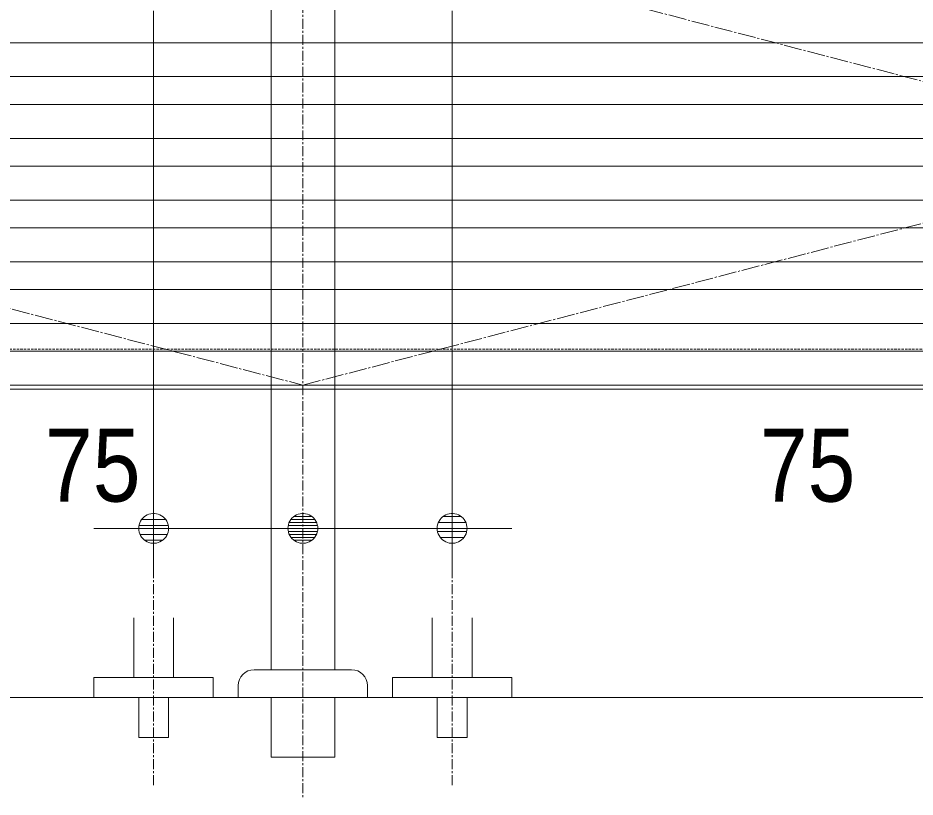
# Model space of a CAD drawing. Units: millimetres, scale not verified. Extents: x -6062 to 6062, y -3045 to 3045.
# Drawn here: x -2310.7 to -1859.9, y -2070 to -1678.5 of the extents above; entities that cross this region are included whole.
import ezdxf
from ezdxf.enums import TextEntityAlignment as Align

# ---------------------------------------------------------------- set-up
doc = ezdxf.new("R2010")
doc.units = ezdxf.units.MM
doc.header["$LTSCALE"] = 20
for name, pattern in [('CHAIN1', [8, 5, -1, 1, -1]), ('CHAIN2', [12, 9, -1, 1, -1]), ('DASHED1', [1.8, 1.2, -0.6]), ('LONG_DOUBLE_CHAIN', [21.8, 18, -1, 0.6, -0.6, 0.6, -1])]:
    doc.linetypes.add(name, pattern=pattern)
for name, color, linetype, lineweight in [('0-2_5ボウル・キャビネット', 7, 'Continuous', 9), ('0-3_2寸法-2', 7, 'Continuous', 9), ('0-4_0', 7, 'Continuous', 9), ('0-7_4給排水', 7, 'Continuous', 9)]:
    doc.layers.add(name, color=color, linetype=linetype, lineweight=lineweight)
doc.styles.add('ＭＳ Ｐゴシック', font='')
doc.styles.get('ＭＳ Ｐゴシック').set_extended_font_data('MS PGothic')

# ---------------------------------------------------------------- blocks, each defined once
blk = doc.blocks.new('_Dot')
at = {"layer": '0-4_0'}
for p, q in [((-10, 0), (-20, 0)), ((9.78, 2), (-9.78, 2)), ((7.99, 6), (-7.99, 6)), ((9.16, -3.98), (-9.16, -3.98)), ((6, -7.98), (-6, -7.98))]:
    blk.add_line(p, q, dxfattribs=at)
for points in [[(10, 0), (9.92, 1.25), (9.69, 2.49), (9.3, 3.68), (8.76, 4.82), (8.09, 5.88), (7.29, 6.85), (6.37, 7.71), (5.36, 8.44), (4.26, 9.05), (3.09, 9.51), (1.87, 9.82), (0.63, 9.98), (-0.63, 9.98), (-1.87, 9.82), (-3.09, 9.51), (-4.26, 9.05), (-5.36, 8.44), (-6.37, 7.71), (-7.29, 6.85), (-8.09, 5.88), (-8.76, 4.82), (-9.3, 3.68), (-9.69, 2.49), (-9.92, 1.25), (-10, 0), (0, 0)], [(-10, 0), (-9.92, -1.25), (-9.69, -2.49), (-9.3, -3.68), (-8.76, -4.82), (-8.09, -5.88), (-7.29, -6.85), (-6.37, -7.71), (-5.36, -8.44), (-4.26, -9.05), (-3.09, -9.51), (-1.87, -9.82), (-0.63, -9.98), (0.63, -9.98), (1.87, -9.82), (3.09, -9.51), (4.26, -9.05), (5.36, -8.44), (6.37, -7.71), (7.29, -6.85), (8.09, -5.88), (8.76, -4.82), (9.3, -3.68), (9.69, -2.49), (9.92, -1.25), (10, 0), (0, 0)]]:
    blk.add_lwpolyline(points, close=True, dxfattribs=at)
blk = doc.blocks.new('グループ-10')
at = {"layer": '0-7_4給排水', "linetype": 'CHAIN1'}
blk.add_line((-7600, -21420), (-7600, -41400), dxfattribs=at)
at = {"layer": '0-7_4給排水'}
blk.add_line((-8250, -40306.7), (-8250, -40280), dxfattribs=at)
for points in [[(-7920, -32604.7), (-7920, -40120), (-7280, -40120), (-7280, -30730)], [(-8090, -40120), (-8087.5, -40120), (-7112.5, -40120), (-7110, -40120)], [(-6950, -40280), (-6950, -40306.7), (-6950, -40400), (-8250, -40400), (-8250, -40306.7)]]:
    blk.add_lwpolyline(points, dxfattribs=at)
blk.add_lwpolyline([(-7920, -40400), (-7920, -41000), (-7280, -41000), (-7280, -40400)], close=True, dxfattribs=at)
for centre, start, end in [((-8090, -40280), 90, 180), ((-7110, -40280), 0, 90)]:
    blk.add_arc(centre, 160, start, end, dxfattribs=at)
blk = doc.blocks.new('止水栓_正面_W75')
at = {"layer": '0-7_4給排水', "linetype": 'CHAIN1'}
for p, q in [((-1500, -1400), (-1500, 1400)), ((1500, -1400), (1500, 1400)), ((-2800, 0), (2800, 0))]:
    blk.add_line(p, q, dxfattribs=at)
at = {"layer": '0-7_4給排水'}
for p, q in [((-1700, 600), (-1700, 1200)), ((-1300, 600), (-1300, 1200)), ((1300, 600), (1300, 1200)), ((1700, 600), (1700, 1200))]:
    blk.add_line(p, q, dxfattribs=at)
for points in [[(-1550, 295.8), (-1550, 660), (-1450, 660), (-1450, 295.8)], [(1450, 295.8), (1450, 660), (1550, 660), (1550, 295.8)], [(-1550, 360), (-1680, 360), (-1680, 240)], [(-1320, 240), (-1320, 360), (-1450, 360)], [(1450, 360), (1320, 360), (1320, 240)], [(1680, 240), (1680, 360), (1550, 360)]]:
    blk.add_lwpolyline(points, dxfattribs=at)
for points in [[(-1550, 360), (-1780, 360), (-1780, 600), (-1550, 600)], [(-1220, 360), (-1450, 360), (-1450, 600), (-1220, 600)], [(1450, 360), (1220, 360), (1220, 600), (1450, 600)], [(1780, 360), (1550, 360), (1550, 600), (1780, 600)]]:
    blk.add_lwpolyline(points, close=True, dxfattribs=at)
for centre in [(-1500, 0), (1500, 0)]:
    blk.add_circle(centre, 300, dxfattribs=at)
for centre in [(-1500, 0), (1500, 0)]:
    blk.add_arc(centre, 600, 117.81814, 62.18186, dxfattribs=at)
blk = doc.blocks.new('グループ-22')
at = {"layer": '0-7_4給排水'}
for p, q in [((-7900, -22360), (-7900, -22440)), ((-7300, -22360), (-7300, -22440))]:
    blk.add_line(p, q, dxfattribs=at)
at = {"layer": '0-7_4給排水', "linetype": 'CHAIN1'}
for p, q in [((-8624.1, -28457.7), (-8315.9, -27742.3)), ((-6575.9, -28457.7), (-6884.1, -27742.3))]:
    blk.add_line(p, q, dxfattribs=at)
at = {"layer": '0-7_4給排水'}
for points in [[(-7250, -21820), (-7950, -21820), (-7950, -22360), (-7250, -22360)], [(-7950, -22440), (-7950, -24540), (-7250, -24540), (-7250, -22440)], [(-8080, -24540), (-8080, -24600), (-7120, -24600), (-7120, -24540)]]:
    blk.add_lwpolyline(points, close=True, dxfattribs=at)
for points in [[(-7800, -23127.8), (-7800, -23863.4), (-7799.2, -23875), (-7796.7, -23886.8), (-7792.3, -23898.8), (-7786, -23910.7), (-7777.7, -23922.5), (-7767.4, -23933.8), (-7755.3, -23944.5), (-7741.4, -23954.3), (-7726.1, -23963.2), (-7709.4, -23971), (-7691.9, -23977.6), (-7673.6, -23983), (-7655, -23987), (-7636.4, -23989.8), (-7618, -23991.5), (-7600, -23992), (-7582, -23991.5), (-7563.6, -23989.8), (-7545, -23987), (-7526.4, -23983), (-7508.1, -23977.6), (-7490.6, -23971), (-7473.9, -23963.2), (-7458.6, -23954.3), (-7444.7, -23944.5), (-7432.6, -23933.8), (-7422.3, -23922.5), (-7414, -23910.7), (-7407.7, -23898.8), (-7403.3, -23886.8), (-7400.8, -23875), (-7400, -23863.4), (-7400, -23128)], [(-7400, -23863.4), (-7400.8, -23851.9), (-7403.3, -23840), (-7407.7, -23828), (-7414, -23816.1), (-7422.3, -23804.4), (-7432.6, -23793.1), (-7444.7, -23782.4), (-7458.6, -23772.5), (-7473.9, -23763.6), (-7490.6, -23755.8), (-7508.1, -23749.2), (-7526.4, -23743.9), (-7545, -23739.8), (-7563.6, -23737), (-7582, -23735.4), (-7600, -23734.9), (-7618, -23735.4), (-7636.4, -23737), (-7655, -23739.8), (-7673.6, -23743.9), (-7691.9, -23749.2), (-7709.4, -23755.8), (-7726.1, -23763.6), (-7741.4, -23772.5), (-7755.3, -23782.4), (-7767.4, -23793.1), (-7777.7, -23804.4), (-7786, -23816.1), (-7792.3, -23828), (-7796.7, -23840), (-7799.2, -23851.9), (-7800, -23863.4)]]:
    blk.add_lwpolyline(points, dxfattribs=at)
at = {"layer": '0-7_4給排水', "linetype": 'CHAIN1'}
for points in [[(-7840, -25434.8), (-7840, -25282.1), (-7840, -24600)], [(-7360, -25434.8), (-7360, -25282.1), (-7360, -24600)], [(-9100, -31600), (-9100, -30917.9), (-9100, -30765.2)], [(-6100, -31600), (-6100, -30917.9), (-6100, -30765.2)]]:
    blk.add_lwpolyline(points, dxfattribs=at)
at = {"layer": '0-7_4給排水'}
blk.add_circle((-7600, -21940), 80, dxfattribs=at)
for start, end in [(90, 180), (0, 90)]:
    blk.add_arc((-7600, -23128), 200, start, end, dxfattribs=at)
at = {"layer": '0-7_4給排水', "linetype": 'CHAIN1'}
for centre, start, end in [((-13672.2, -25434.8), 336.69371, 0), ((-1527.8, -25434.8), 180, 203.30629), ((-3267.8, -30765.2), 156.69371, 180), ((-11932.2, -30765.2), 0, 23.30629)]:
    blk.add_arc(centre, 5832.2, start, end, dxfattribs=at)
at = {"layer": '0-7_4給排水'}
blk.add_blockref('止水栓_正面_W75', (-7600, -32200), dxfattribs=at)
blk = doc.blocks.new('グループ-25')
at = {"layer": '0-7_4給排水', "linetype": 'CHAIN1'}
for p, q in [((-9100, -39100), (-9100, -41300)), ((-6100, -39100), (-6100, -41300))]:
    blk.add_line(p, q, dxfattribs=at)
at = {"layer": '0-7_4給排水'}
for points in [[(-9300, -39600), (-9300, -40200), (-8900, -40200), (-8900, -39600)], [(-6300, -39600), (-6300, -40200), (-5900, -40200), (-5900, -39600)]]:
    blk.add_lwpolyline(points, dxfattribs=at)
for points in [[(-9700, -40200), (-8500, -40200), (-8500, -40400), (-9700, -40400)], [(-6700, -40200), (-5500, -40200), (-5500, -40400), (-6700, -40400)], [(-9250, -40400), (-8950, -40400), (-8950, -40800), (-9250, -40800)], [(-6250, -40400), (-5950, -40400), (-5950, -40800), (-6250, -40800)]]:
    blk.add_lwpolyline(points, close=True, dxfattribs=at)
blk = doc.blocks.new('グループ-28')
at = {"layer": '0-2_5ボウル・キャビネット'}
for points in [[(-16560, -33820), (1360, -33820), (1360, -34160), (-16560, -34160)], [(-16560, -34440), (1360, -34440), (1360, -34780), (-16560, -34780)], [(-16560, -35060), (1360, -35060), (1360, -35400), (-16560, -35400)], [(-16560, -35680), (1360, -35680), (1360, -36020), (-16560, -36020)], [(-16560, -36300), (1360, -36300), (1360, -36640), (-16560, -36640)], [(-16560, -36920), (1360, -36920), (1360, -37260), (-16560, -37260)]]:
    blk.add_lwpolyline(points, close=True, dxfattribs=at)
blk = doc.blocks.new('グループ-34')
at = {"layer": '0-2_5ボウル・キャビネット'}
blk.add_lwpolyline([(-16580, -27600), (1380, -27600), (1380, -37300), (-16580, -37300)], close=True, dxfattribs=at)
at = {"layer": '0-2_5ボウル・キャビネット', "linetype": 'DASHED1'}
blk.add_lwpolyline([(-16160, -27600), (960, -27600), (960, -36900), (-16160, -36900)], close=True, dxfattribs=at)
at = {"layer": '0-2_5ボウル・キャビネット', "linetype": 'CHAIN2'}
blk.add_lwpolyline([(-7600, -37260), (1360, -34920), (-7600, -32580), (-16560, -34920)], close=True, dxfattribs=at)
at = {"layer": '0-2_5ボウル・キャビネット'}
blk.add_blockref('グループ-28', (0, 0), dxfattribs=at)
blk = doc.blocks.new('グループ-35')
at = {"layer": '0-2_5ボウル・キャビネット', "linetype": 'LONG_DOUBLE_CHAIN'}
blk.add_line((2400, -36300), (-17600, -36300), dxfattribs=at)
at = {"layer": '0-2_5ボウル・キャビネット'}
blk.add_line((-17600, -40400), (2400, -40400), dxfattribs=at)
blk.add_blockref('グループ-34', (0, 0), dxfattribs=at)

msp = doc.modelspace()

# ---------------------------------------------------------------- linework, layer by layer
at = {"layer": '0-3_2寸法-2'}
for p, q in [((-2242.5, -1680), (-2242.5, -1955)), ((-2092.5, -1680), (-2092.5, -1955)), ((-2167.5, -1915), (-2167.3, -1915)), ((-2167.5, -1915), (-2167.3, -1915)), ((-2257.51, -1935), (-2272.51, -1935)), ((-2167.5, -1935), (-2242.5, -1935)), ((-2182.51, -1935), (-2197.51, -1935)), ((-2167.5, -1935), (-2092.5, -1935)), ((-2152.49, -1935), (-2137.49, -1935)), ((-2077.49, -1935), (-2062.49, -1935))]:
    msp.add_line(p, q, dxfattribs=at)

# ---------------------------------------------------------------- block references
at = {"layer": '0-2_5ボウル・キャビネット', "xscale": 0.05, "yscale": 0.05}
msp.add_blockref('グループ-35', (-1787.5, 0), dxfattribs=at)
at = {"layer": '0-3_2寸法-2', "xscale": 0.7503418, "yscale": 0.7503418}
for p in [(-2242.5, -1935), (-2167.5, -1935)]:
    msp.add_blockref('_Dot', p, dxfattribs=at)
at = {"layer": '0-3_2寸法-2', "xscale": 0.7503418, "yscale": 0.7503418, "rotation": 180}
for p in [(-2167.5, -1935), (-2092.5, -1935)]:
    msp.add_blockref('_Dot', p, dxfattribs=at)
at = {"layer": '0-7_4給排水', "xscale": 0.05, "yscale": 0.05}
for name in ['グループ-10', 'グループ-22', 'グループ-25']:
    msp.add_blockref(name, (-1787.5, 0), dxfattribs=at)

# ---------------------------------------------------------------- texts
at = {"layer": '0-3_2寸法-2', "style": 'ＭＳ Ｐゴシック', "width": 0.9}
for p in [(-2297.09, -1932.52), (-1937.87, -1932.52)]:
    msp.add_text('75', height=36.66, dxfattribs=at).set_placement(p, align=Align.BOTTOM_LEFT)

doc.saveas('drawing.dxf')
